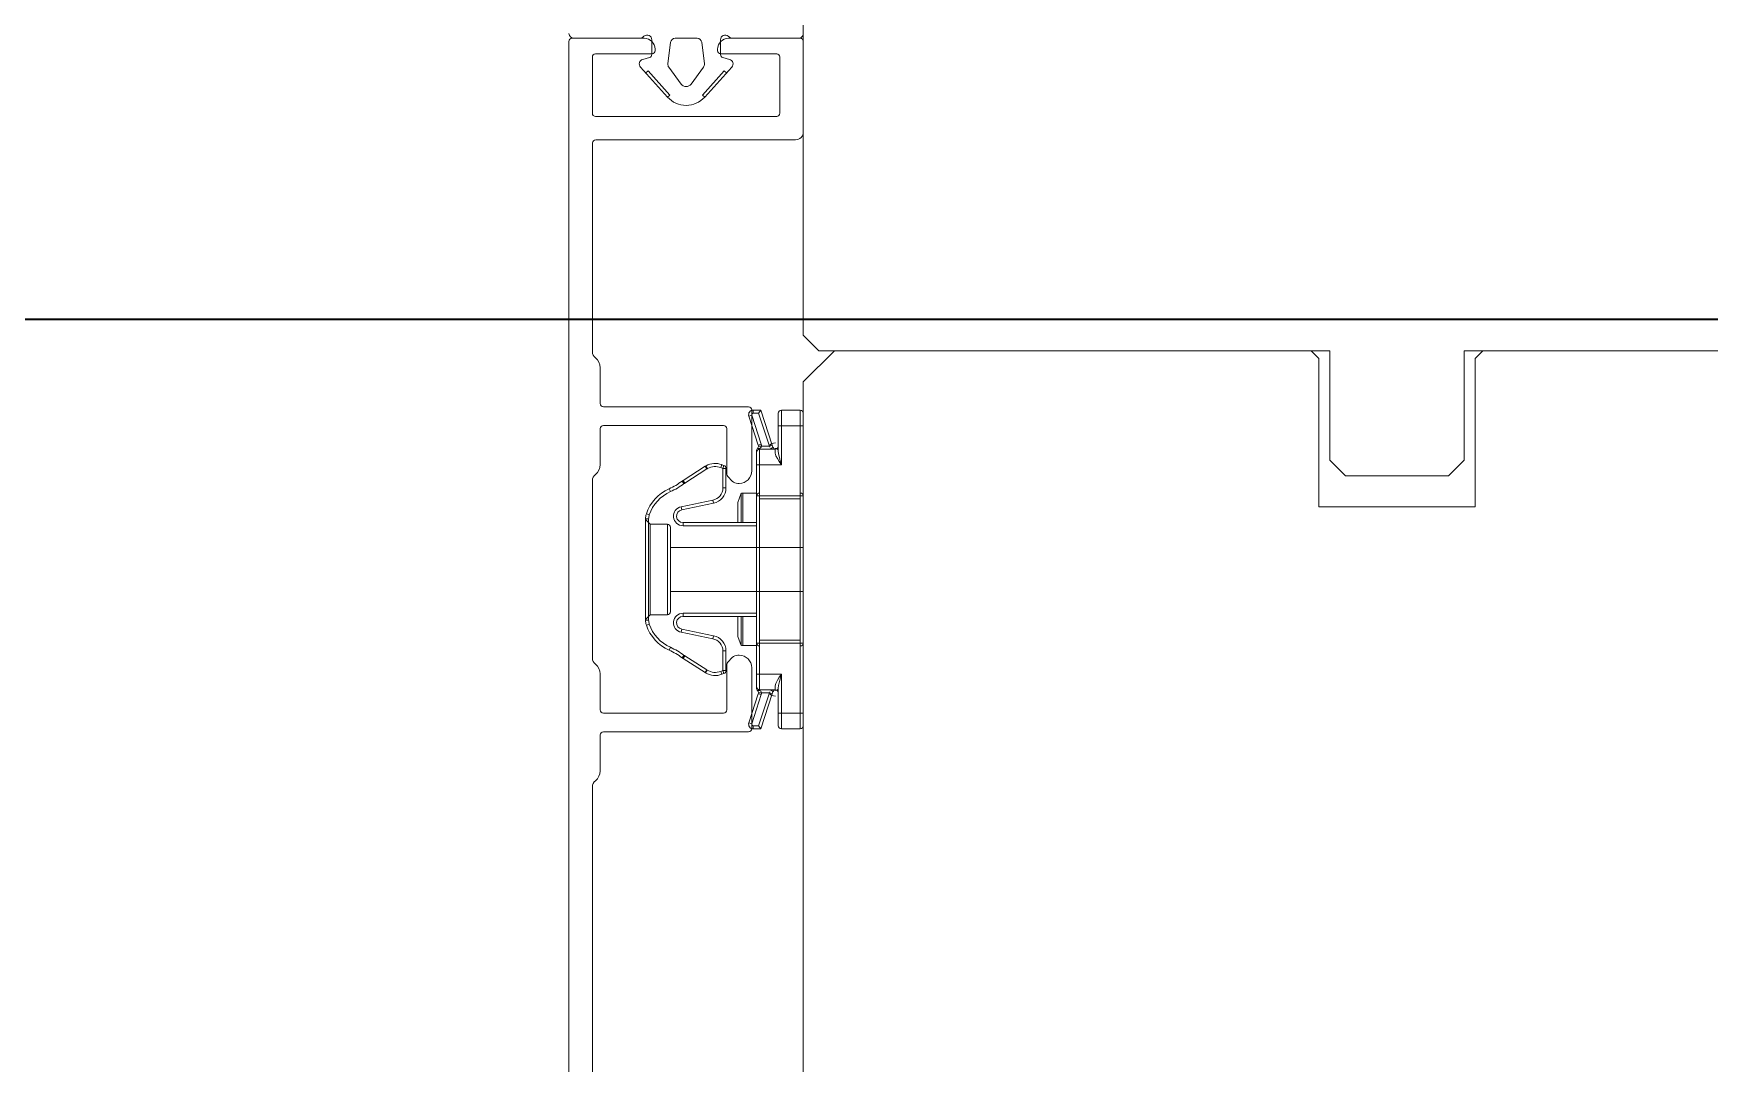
# Model space of a CAD drawing. Header units: metres. Extents: x 0.003 to 0.843, y 0.003 to 0.597.
# Drawn here: x 0.563015 to 0.56516, y 0.163045 to 0.164363 of the extents above; entities that cross this region are included whole.
import ezdxf

# ---------------------------------------------------------------- set-up
doc = ezdxf.new("R2010")
doc.units = ezdxf.units.M
doc.linetypes.add('AUSGEZOGEN', pattern=[0])
doc.linetypes.add('STRICHPUNKT', pattern=[25.4, 12.7, -6.35, 0, -6.35])
doc.layers.add('Fenster', color=7, linetype='AUSGEZOGEN', lineweight=18)
doc.layers.add('Wand Beton bewehrt', color=7, linetype='AUSGEZOGEN', lineweight=35)

msp = doc.modelspace()

# ---------------------------------------------------------------- linework, layer by layer
at = {"layer": 'Fenster', "color": 7, "linetype": 'AUSGEZOGEN', "lineweight": 13}
for p, q in [((0.5639999925543068, 0.1650973687269771), (0.5639999906061742, 0.1639773687520129)), ((0.563699987906858, 0.1624253689405578), (0.5636999912604299, 0.1643533689004131)), ((0.5637039912672975, 0.1643573688933652), (0.5637961683077706, 0.1643573687330378)), ((0.5637894082638156, 0.1643573690666245), (0.5637059912677079, 0.1643573692117207)), ((0.5638059912652108, 0.1643553690378249), (0.5638059912322824, 0.1643364383461999)), ((0.5638101682831068, 0.1643433687089996), (0.5638101682796283, 0.1643413687090443)), ((0.5638300359821352, 0.1643521002121347), (0.5638266473932263, 0.1643245027670069)), ((0.5638359912680764, 0.164357368985598), (0.5638639912673515, 0.1643573689368941)), ((0.5638733350278649, 0.1643245026858104), (0.5638699465349638, 0.1643521001427139)), ((0.5638901682778392, 0.1643413685698921), (0.5638901682813183, 0.1643433685693818)), ((0.5638939912303171, 0.164336438193132), (0.5638939912632597, 0.1643553688847565)), ((0.5639041683054747, 0.1643573685447168), (0.5639959912672768, 0.1643573683842265)), ((0.5639105742716121, 0.1643573688558682), (0.5639939912677042, 0.1643573687107719)), ((0.5639999912601963, 0.1643533683773581), (0.5639999910584331, 0.1642373683811984)), ((0.5637299912256412, 0.1643333688486542), (0.5637299911004078, 0.1642613688502634)), ((0.5638061682727601, 0.1643373687160907), (0.5637339912325091, 0.1643373688416074)), ((0.5637915327420283, 0.1643204626800644), (0.5638262126688518, 0.1642819544193177)), ((0.5638030265018087, 0.1643325746481379), (0.5637944383075468, 0.1643302734644318)), ((0.5638435323036418, 0.1642986484758576), (0.5638277585161288, 0.1643202311756573)), ((0.563856450027492, 0.1642986484533872), (0.5638722238901016, 0.1643202310983257)), ((0.5639084496649936, 0.1643204624766986), (0.5638737696042073, 0.1642819543365972)), ((0.563965991233123, 0.1643373684380931), (0.5638941682707921, 0.1643373685630232)), ((0.5638969559473483, 0.1643325744847562), (0.5639055441336047, 0.1643302732711736)), ((0.5639699911008331, 0.1642613684328421), (0.5639699912260756, 0.1643333684312247)), ((0.5637982247867581, 0.1643130318972749), (0.5638011970998739, 0.1643157087151672)), ((0.5638011970998739, 0.1643157087151672), (0.5638291849819677, 0.1642846312372094)), ((0.5638987852906097, 0.1643157085454218), (0.5638707973004036, 0.1642846311648296)), ((0.5639017575944135, 0.1643130317171899), (0.5638987852906097, 0.1643157085454218)), ((0.5638262126688518, 0.1642819544193177), (0.5638291849819677, 0.1642846312372094)), ((0.5638737696042073, 0.1642819543365972), (0.5638707973004036, 0.1642846311648296)), ((0.5637339910933612, 0.1642573688433954), (0.5639659910939651, 0.1642573684398895)), ((0.5637301680736072, 0.1642233688508273), (0.5637299905696602, 0.1639561150881482)), ((0.5639899910412633, 0.1642273683988156), (0.563734168080475, 0.1642273688437831)), ((0.5639999906061742, 0.1639773687520129), (0.5640199905709388, 0.1639573687176717)), ((0.5640399905705024, 0.1639573686828835), (0.5639999905018205, 0.1639173687533539)), ((0.5640199905709388, 0.1639573687176717), (0.5646739905563198, 0.1639573675801012)), ((0.564659990539239, 0.1639473676046765), (0.5646499905568565, 0.163957367621847)), ((0.5646739905563198, 0.1639573675801012), (0.5646739903128034, 0.163817367583231)), ((0.5648459903089587, 0.1638173672840535), (0.5648459905524751, 0.1639573672809238)), ((0.5648459905524751, 0.1639573672809238), (0.5653399905414327, 0.1639573664216582)), ((0.5648699905519388, 0.1639573672391421), (0.5648599905347683, 0.1639473672565787)), ((0.563739990533694, 0.1639356211696331), (0.5637399904534677, 0.1638896211706616)), ((0.5646599902087521, 0.1637573676089237), (0.564659990539239, 0.1639473676046765)), ((0.5648599905347683, 0.1639473672565787), (0.5648599902042815, 0.1637573672610429)), ((0.5639999905018205, 0.1639173687533539), (0.5639999882405946, 0.1626173687828732)), ((0.563743990446402, 0.1638856211637754), (0.5639299905246652, 0.1638856208401599)), ((0.5639302845769442, 0.1638735134085951), (0.563934088478491, 0.1638747504746021)), ((0.563942372189139, 0.163836344747866), (0.5639302845769442, 0.1638735134085951)), ((0.5639339905176164, 0.1638816208332961), (0.5639339903820124, 0.1638036208354747)), ((0.563934088478491, 0.1638747504746021), (0.5639461760906859, 0.163837581813873)), ((0.5639359904396731, 0.1638813690074717), (0.5639457298542535, 0.163881368990576)), ((0.5639359904396731, 0.1638813690074717), (0.5639359904327339, 0.163877369007561)), ((0.5639428244842102, 0.1638773689957057), (0.5639359904327339, 0.163877369007561)), ((0.5639457298542535, 0.163881368990576), (0.5639428244842102, 0.1638773689957057)), ((0.5639564833026148, 0.1638353689729498), (0.5639428244842102, 0.1638773689957057)), ((0.5639457298542535, 0.163881368990576), (0.563960287204162, 0.1638366060389577)), ((0.5639679904320187, 0.1638773689520495), (0.5639679904042627, 0.1638613689524064)), ((0.5639719904041733, 0.1638613689454678), (0.5639719904388683, 0.1638813689450208)), ((0.5639719904388683, 0.1638813689450208), (0.5639959904383317, 0.1638813689033864)), ((0.5639959904383317, 0.1638813689033864), (0.5639959904036367, 0.1638613689038334)), ((0.5637399903978068, 0.1638576211710793), (0.5637399903180078, 0.1638116211721077)), ((0.5638979904835257, 0.1638616208966296), (0.5637439904046564, 0.1638616211640506)), ((0.5639019903751934, 0.1637992777453337), (0.5639019904764975, 0.1638576208897794)), ((0.5639679903485574, 0.1638292574969451), (0.5639679904042627, 0.1638613689524064)), ((0.5639719904041733, 0.1638613689454678), (0.5639679904042627, 0.1638613689524064)), ((0.5639719903174357, 0.1638113689465855), (0.5639719904041733, 0.1638613689454678)), ((0.5639959904036367, 0.1638613689038334), (0.5639719904041733, 0.1638613689454678)), ((0.5639959902479144, 0.1637716025143505), (0.5639959904036367, 0.1638613689038334)), ((0.5639959904036367, 0.1638613689038334), (0.5639999904035474, 0.1638613688968945)), ((0.5639401061734046, 0.1638301810033718), (0.5639399904552758, 0.1638292545400214)), ((0.5639399903459071, 0.16382736900174), (0.5639399903491275, 0.1638292254063482)), ((0.5639399903459071, 0.16382736900174), (0.563939990318151, 0.1638113690020978)), ((0.5639404333292148, 0.1638310550467141), (0.5639401061734046, 0.1638301810033718)), ((0.5639410789827705, 0.1638319683805868), (0.5639404333292148, 0.1638310550467141)), ((0.5639420412580114, 0.1638323127883159), (0.5639410789827705, 0.1638319683805868)), ((0.5639412793183151, 0.1638321665406338), (0.5639419702790068, 0.1638330037679585)), ((0.5639419702790068, 0.1638330037679585), (0.563942375775908, 0.1638338816997998)), ((0.5639429108101234, 0.163832396330924), (0.5639420412580114, 0.1638323127883159)), ((0.563942372189139, 0.163836344747866), (0.5639461760906859, 0.163837581813873)), ((0.563942375775908, 0.1638338816997998), (0.563942547524599, 0.1638347006534469)), ((0.563942547524599, 0.1638347006534469), (0.5639425661531201, 0.163835238336008)), ((0.5639425661531201, 0.163835238336008), (0.5639465640186476, 0.1638353689901574)), ((0.5639439699836096, 0.1638323009360543), (0.5639429108101234, 0.163832396330924)), ((0.5639453722742979, 0.1638331344231415), (0.5639439903543668, 0.1638322971970156)), ((0.5639439903543668, 0.1638322971970156), (0.5639439903527566, 0.1638313689947113)), ((0.5639439903180615, 0.1638113689951584), (0.5639439903527566, 0.1638313689947113)), ((0.5639439903527566, 0.1638313689947113), (0.5639639903523096, 0.1638313689600159)), ((0.5639461832665774, 0.1638340123542794), (0.5639453722742979, 0.1638331344231415)), ((0.5639465267625386, 0.1638348313076285), (0.5639461832665774, 0.1638340123542794)), ((0.5639465640186476, 0.1638353689901574), (0.5639465267625386, 0.1638348313076285)), ((0.5639465640186476, 0.1638353689901574), (0.5639564833026148, 0.1638353689729498)), ((0.563960287204162, 0.1638366060389577), (0.5639564833026148, 0.1638353689729498)), ((0.5639572879214495, 0.1638341318989479), (0.5639564833026148, 0.1638353689729498)), ((0.563960287204162, 0.1638366060389577), (0.5639610918208506, 0.1638341318923495)), ((0.5639639903523096, 0.1638313689600159), (0.5639639903434749, 0.1638262760799803)), ((0.5639648399504738, 0.1638229255819388), (0.5639639903434749, 0.1638262760799803)), ((0.5639679903485574, 0.1638292574969451), (0.5639684151479882, 0.1638252369003262)), ((0.5638460637687074, 0.1637913529726539), (0.5638744825606783, 0.1638094576705576)), ((0.5638766317532115, 0.1638060841011225), (0.5638482129612405, 0.163787979403217)), ((0.5638744825606783, 0.1638094576705576), (0.5638766317532115, 0.1638060841011225)), ((0.5638754200287764, 0.1638100194939548), (0.5638773817276896, 0.1638065335598395)), ((0.5638956810644921, 0.1638115517304141), (0.5638942659241196, 0.1638078104235551)), ((0.5638957844817364, 0.163811512939175), (0.5638943900248127, 0.1638077638740683)), ((0.5638969902527305, 0.163806796724734), (0.5638943900248127, 0.1638077638740683)), ((0.5638957844817364, 0.163811512939175), (0.5638983847096545, 0.1638105457898406)), ((0.5638969902527305, 0.163806796724734), (0.5638983847096545, 0.1638105457898406)), ((0.5639009902526414, 0.1638067967177945), (0.5638969902527305, 0.163806796724734)), ((0.563896990209141, 0.1637816693790456), (0.5638969902527305, 0.163806796724734)), ((0.5639009902526414, 0.1638067967177945), (0.5639009902090515, 0.1637816693721066)), ((0.563939990318151, 0.1638113690020978), (0.5639439903180615, 0.1638113689951584)), ((0.5639399902491663, 0.1637716026114968), (0.563939990318151, 0.1638113690020978)), ((0.5639439903180615, 0.1638113689951584), (0.5639439902490768, 0.1637716026045578)), ((0.5639719903174357, 0.1638113689465855), (0.5639439903180615, 0.1638113689951584)), ((0.5639667921506308, 0.1638192053084736), (0.5639648399504738, 0.1638229255819388)), ((0.5639690579576739, 0.1638156520243856), (0.5639667921506308, 0.1638192053084736)), ((0.5639684151479882, 0.1638252369003262), (0.5639693912435493, 0.1638207725745388)), ((0.5639719903174357, 0.1638113689465855), (0.5639690579576739, 0.1638156520243856)), ((0.5639693912435493, 0.1638207725745388), (0.5639705241427561, 0.1638165086363852)), ((0.5639705241427561, 0.1638165086363852), (0.5639719903174357, 0.1638113689465855)), ((0.5646739903128034, 0.163817367583231), (0.5646939902775684, 0.1637973675488898)), ((0.5648259902746176, 0.1637973673192883), (0.5648459903089587, 0.1638173672840535)), ((0.56372999028268, 0.1637911272883817), (0.5637299898887767, 0.1635641150965198)), ((0.5638447290909572, 0.1637904243258686), (0.5638471452190404, 0.16378723648579)), ((0.5638460637687074, 0.1637913529726539), (0.5638482129612405, 0.163787979403217)), ((0.5639090614277068, 0.1637905498112005), (0.5639031619431366, 0.1637964493162391)), ((0.5639179903546139, 0.1637876208635886), (0.5639161324902796, 0.1637876208668118)), ((0.5646939902775684, 0.1637973675488898), (0.5648259902746176, 0.1637973673192883)), ((0.5638282234299112, 0.1637806610837752), (0.5638298535741351, 0.1637770083274059)), ((0.5638435380016491, 0.1637577219576747), (0.5638841800691792, 0.163765990606345)), ((0.5638849775340995, 0.1637620709062299), (0.5638443354665692, 0.1637538022575605)), ((0.5638849775340995, 0.1637620709062299), (0.5638841800691792, 0.163765990606345)), ((0.5639009902090515, 0.1637816693721066), (0.563896990209141, 0.1637816693790456)), ((0.5639159902339402, 0.163762516390862), (0.5639159901903155, 0.1637373687585764)), ((0.5639161108498827, 0.1637632004309244), (0.5639203578980824, 0.1637748690369709)), ((0.5639161108050712, 0.1637373687583668), (0.5639161108498827, 0.1637632004309244)), ((0.5639206068683803, 0.1637748690365388), (0.5639203578980824, 0.1637748690369709)), ((0.5639206068683803, 0.1637748690365388), (0.5639206068033269, 0.1637373687505675)), ((0.5639210571121975, 0.1637748690357576), (0.5639207789755523, 0.1637748690362401)), ((0.5639215901393279, 0.1637748690348327), (0.5639210571121975, 0.1637748690357576)), ((0.5639221196746028, 0.1637748690339145), (0.5639215901393279, 0.1637748690348327)), ((0.5639224861885263, 0.1637373687473073), (0.5639224862535799, 0.1637748690332788)), ((0.5639399902548325, 0.1637748690029135), (0.5639224862535799, 0.1637748690332788)), ((0.5639399902491663, 0.1637716026114968), (0.5639439902490768, 0.1637716026045578)), ((0.563939989922222, 0.1635831351118796), (0.5639399902491663, 0.1637716026114968)), ((0.5639439902427894, 0.163767978229565), (0.5639439902490768, 0.1637716026045578)), ((0.5639439902490768, 0.1637716026045578), (0.5639959902479144, 0.1637716025143505)), ((0.5639439902427894, 0.163767978229565), (0.5639439899284198, 0.1635867594799334)), ((0.5639959902416272, 0.1637679781393577), (0.5639439902427894, 0.163767978229565)), ((0.5639959902416272, 0.1637679781393577), (0.5639959902479144, 0.1637716025143505)), ((0.563999990247825, 0.1637716025074115), (0.5639959902479144, 0.1637716025143505)), ((0.5639959899272576, 0.1635867593897261), (0.5639959902416272, 0.1637679781393577)), ((0.5637979899764961, 0.1636125920071595), (0.5637979902012396, 0.16374214571214)), ((0.5637979902012396, 0.16374214571214), (0.5638019902011502, 0.1637421457052006)), ((0.5638039901893492, 0.16373536876634), (0.5637979901998914, 0.1637413687766143)), ((0.5637990253912984, 0.1637484967390079), (0.5638028183531975, 0.1637472265266957)), ((0.5638019902011502, 0.1637421457052006), (0.5638019899764065, 0.1636125920002201)), ((0.5638443354665692, 0.1637538022575605), (0.5638435380016491, 0.1637577219576747)), ((0.5648599902042815, 0.1637573672610429), (0.5646599902087521, 0.1637573676089237)), ((0.5638039901893492, 0.16373536876634), (0.5638039899881179, 0.1636193687689329)), ((0.5638259901888572, 0.1637353687281753), (0.5638039901893492, 0.16373536876634)), ((0.563825989987626, 0.1636193687307682), (0.5638259901888572, 0.1637353687281753)), ((0.5638299901818289, 0.1637313687213255), (0.5638299899944754, 0.1636233687237396)), ((0.5638459901918802, 0.1637373688800085), (0.5639399901897788, 0.163737368716942)), ((0.5638459901918802, 0.1637373688800085), (0.5638459901849409, 0.1637333688800982)), ((0.5639399901828398, 0.1637333687170313), (0.5638459901849409, 0.1637333688800982)), ((0.5639999901329253, 0.1637053684269991), (0.5638299901367254, 0.1637053687219069)), ((0.563999990035779, 0.163649368428251), (0.563829990039579, 0.1636493687231582)), ((0.5638039899881179, 0.1636193687689329), (0.5637979899778436, 0.1636133687794755)), ((0.5637979899764961, 0.1636125920071595), (0.5638019899764065, 0.1636125920002201)), ((0.563825989987626, 0.1636193687307682), (0.5638039899881179, 0.1636193687689329)), ((0.5638459899837104, 0.1636173691695008), (0.5638459899906492, 0.1636213691694111)), ((0.5638459899906492, 0.1636213691694111), (0.5639399899885481, 0.1636213690063446)), ((0.5639399899816093, 0.1636173690064338), (0.5638459899837104, 0.1636173691695008)), ((0.5639159899821458, 0.1636173690480683), (0.5639159899385211, 0.1635922217025914)), ((0.5639161105520902, 0.1635915376621106), (0.5639161105969014, 0.1636173690478591)), ((0.563920606595157, 0.1636173690400592), (0.5639206065301036, 0.1635798690408974)), ((0.5639224859153035, 0.1635798690376374), (0.5639224859803565, 0.1636173690367992)), ((0.5637990252595726, 0.1636062406331499), (0.5638028182028677, 0.1636075109010131)), ((0.5638443332830889, 0.1636009167474186), (0.5638435358045697, 0.163596997050071)), ((0.5638841797616722, 0.1635887278701148), (0.5638435358045697, 0.163596997050071)), ((0.5638443332830889, 0.1636009167474186), (0.5638849772401918, 0.1635926475674624)), ((0.5638849772401918, 0.1635926475674624), (0.5638841797616722, 0.1635887278701148)), ((0.5639161105520902, 0.1635915376621106), (0.5639203575598059, 0.1635798690413295)), ((0.5638282229524846, 0.1635740770805083), (0.5638298531037123, 0.1635777298337517)), ((0.5638969898036806, 0.1635479413110125), (0.5638969898472365, 0.1635730490529695)), ((0.5639009898471469, 0.1635730490460297), (0.5638969898472365, 0.1635730490529695)), ((0.5639009898471469, 0.1635730490460297), (0.5639009898035914, 0.1635479413040735)), ((0.5639203575598059, 0.1635798690413295), (0.5639206065301036, 0.1635798690408974)), ((0.5639207786372756, 0.1635798690405987), (0.5639210567739209, 0.1635798690401162)), ((0.5639210567739209, 0.1635798690401162), (0.5639215898010511, 0.1635798690391921)), ((0.5639215898010511, 0.1635798690391921), (0.5639221193363262, 0.1635798690382735)), ((0.5639399899165557, 0.163579869007272), (0.5639224859153035, 0.1635798690376374)), ((0.563939989922222, 0.1635831351118796), (0.5639439899221326, 0.1635831351049406)), ((0.5639399898532375, 0.1635433690080882), (0.563939989922222, 0.1635831351118796)), ((0.5639439899221326, 0.1635831351049406), (0.5639439899284198, 0.1635867594799334)), ((0.5639439899284198, 0.1635867594799334), (0.5639959899272576, 0.1635867593897261)), ((0.5639439899221326, 0.1635831351049406), (0.5639439898531481, 0.1635433690011492)), ((0.56399598992097, 0.1635831350147333), (0.5639439899221326, 0.1635831351049406)), ((0.56399598992097, 0.1635831350147333), (0.5639959899272576, 0.1635867593897261)), ((0.56399598992097, 0.1635831350147333), (0.5639999899208806, 0.1635831350077943)), ((0.5639959897652481, 0.1634933689120594), (0.56399598992097, 0.1635831350147333)), ((0.5638447700354899, 0.1635642823777116), (0.5638471881430515, 0.1635674687165365)), ((0.5638461145521084, 0.1635633462619381), (0.5638482637563461, 0.163566719823918)), ((0.5638743695723126, 0.1635453457599388), (0.5638461145521084, 0.1635633462619381)), ((0.5638482637563461, 0.163566719823918), (0.5638765187765502, 0.1635487193219183)), ((0.5638743695723126, 0.1635453457599388), (0.5638765187765502, 0.1635487193219183)), ((0.5638747443880467, 0.1635451127488168), (0.5638768186291374, 0.1635485329130207)), ((0.563894387842498, 0.1635469730905753), (0.5638969898036806, 0.1635479413110125)), ((0.5638983848003002, 0.1635441924466886), (0.5638969898036806, 0.1635479413110125)), ((0.5638969898036806, 0.1635479413110125), (0.5639009898035914, 0.1635479413040735)), ((0.563901989850312, 0.1634976208967661), (0.5639019899519725, 0.1635559640412121)), ((0.5639031615297552, 0.1635587924662314), (0.5639090610348485, 0.1635646919507463)), ((0.5639161321076108, 0.1635676208705368), (0.5639179899719452, 0.1635676208672967)), ((0.5639339899436825, 0.1635516208397489), (0.5639339898079393, 0.1634736208419272)), ((0.563739989851848, 0.1635436211780057), (0.563739989771621, 0.163497621179034)), ((0.5638956814642035, 0.1635431861907278), (0.5638942661926016, 0.1635469274479465)), ((0.5638957828391171, 0.1635432242262514), (0.563894387842498, 0.1635469730905753)), ((0.5638983848003002, 0.1635441924466886), (0.5638957828391171, 0.1635432242262514)), ((0.5639399898532375, 0.1635433690080882), (0.5639439898531481, 0.1635433690011492)), ((0.5639399898532375, 0.1635433690080882), (0.5639399898254814, 0.1635273690084455)), ((0.5639399898222612, 0.1635255126038374), (0.5639399898254814, 0.1635273690084455)), ((0.5639439898184531, 0.1635233690015963), (0.5639439898531481, 0.1635433690011492)), ((0.5639439898531481, 0.1635433690011492), (0.5639719898525221, 0.1635433689525762)), ((0.5639639898268407, 0.1635284618469373), (0.5639646768264213, 0.1635314173925931)), ((0.5639639898268407, 0.1635284618469373), (0.563963989818006, 0.1635233689669013)), ((0.5639646768264213, 0.1635314173925931), (0.5639667933194374, 0.1635355353867208)), ((0.5639667933194374, 0.1635355353867208), (0.563969279303655, 0.1635394170836157)), ((0.5639683333249584, 0.163529027071716), (0.5639679898215793, 0.1635254804160951)), ((0.5639693915764672, 0.1635339686672397), (0.5639683333249584, 0.163529027071716)), ((0.563969279303655, 0.1635394170836157), (0.5639719898525221, 0.1635433689525762)), ((0.5639706345732898, 0.1635386267065319), (0.5639693915764672, 0.1635339686672397)), ((0.5639719898525221, 0.1635433689525762), (0.5639706345732898, 0.1635386267065319)), ((0.5639719897657846, 0.1634933689536938), (0.5639719898525221, 0.1635433689525762)), ((0.5639302838964203, 0.1634812246352649), (0.5639423716375719, 0.1635183932540563)), ((0.563946175534827, 0.1635171561748512), (0.5639340877936753, 0.1634799875560602)), ((0.5639399899283083, 0.1635254834701642), (0.5639400398968669, 0.1635248816536587)), ((0.5639400398968669, 0.1635248816536587), (0.5639403926201805, 0.1635237632721378)), ((0.5639403926201805, 0.1635237632721378), (0.5639410784463873, 0.1635227696258221)), ((0.5639412787812443, 0.1635225714650797), (0.5639410784463873, 0.1635227696258217)), ((0.5639410784463873, 0.1635227696258217), (0.5639420407165787, 0.1635224252155158)), ((0.5639415889775912, 0.1635222518070105), (0.5639412787812461, 0.1635225714650778)), ((0.5639420089332638, 0.1635216694974007), (0.5639415889775912, 0.1635222518070105)), ((0.5639423750567245, 0.1635208568490825), (0.5639420089332638, 0.1635216694974007)), ((0.5639420407165787, 0.1635224252155158), (0.5639429102482759, 0.1635223416692507)), ((0.563946175534827, 0.1635171561748512), (0.5639423716375719, 0.1635183932540563)), ((0.563942546957353, 0.1635200375568684), (0.5639423750567245, 0.1635208568490825)), ((0.5639425656053915, 0.1635194996652408), (0.563942546957353, 0.1635200375568684)), ((0.563946563470466, 0.1635193689972212), (0.5639425656053915, 0.1635194996652408)), ((0.5639428237903095, 0.1634773690046468), (0.5639564827544336, 0.1635193689800135)), ((0.5639429102482759, 0.1635223416692507), (0.5639439694450967, 0.1635224370601468)), ((0.563963989818006, 0.1635233689669013), (0.5639439898184531, 0.1635233690015963)), ((0.5639439898184531, 0.1635233690015963), (0.5639439898168428, 0.1635224407992919)), ((0.5639439898168428, 0.1635224407992919), (0.563944610210091, 0.1635221211406847)), ((0.563944610210091, 0.1635221211406847), (0.5639454501224463, 0.1635215388303464)), ((0.5639454501224463, 0.1635215388303464), (0.5639461823707773, 0.1635207261813935)), ((0.5639602866516884, 0.1635181319008084), (0.5639457291464745, 0.1634733689996966)), ((0.5639461823707773, 0.1635207261813935), (0.5639465261734559, 0.163519906888881)), ((0.5639465261734559, 0.163519906888881), (0.563946563470466, 0.1635193689972212)), ((0.5639564827544336, 0.1635193689800135), (0.563946563470466, 0.1635193689972212)), ((0.5639564827544336, 0.1635193689800135), (0.5639572873775602, 0.1635206060512242)), ((0.5639602866516884, 0.1635181319008084), (0.5639564827544336, 0.1635193689800135)), ((0.5639610912769608, 0.1635206060446249), (0.5639602866516884, 0.1635181319008084)), ((0.5639679897658739, 0.1634933689606328), (0.5639679898215793, 0.1635254804160951)), ((0.5637439897645554, 0.163493621172147), (0.563897989843425, 0.163493620903832)), ((0.5639719897657846, 0.1634933689536938), (0.5639679897658739, 0.1634933689606328)), ((0.5639679897658739, 0.1634933689606328), (0.5639679897381178, 0.1634773689609902)), ((0.5639719897657846, 0.1634933689536938), (0.5639959897652481, 0.1634933689120594)), ((0.5639719897310896, 0.1634733689541409), (0.5639719897657846, 0.1634933689536938)), ((0.5639959897652481, 0.1634933689120594), (0.5639999897651589, 0.1634933689051205)), ((0.5639959897652481, 0.1634933689120594), (0.5639959897305529, 0.1634733689125065)), ((0.5637399897159603, 0.1634656211794513), (0.5637399896361617, 0.1634196211804797)), ((0.5639299898010728, 0.1634696208489795), (0.5637439897228098, 0.1634696211724231)), ((0.5639302838964203, 0.1634812246352649), (0.5639340877936753, 0.1634799875560602)), ((0.563935989731894, 0.1634733690165918), (0.5639359897388333, 0.1634773690165025)), ((0.5639359897388333, 0.1634773690165025), (0.5639428237903095, 0.1634773690046468)), ((0.5639457291464745, 0.1634733689996966), (0.563935989731894, 0.1634733690165918)), ((0.5639457291464745, 0.1634733689996966), (0.5639428237903095, 0.1634773690046468)), ((0.5639959897305529, 0.1634733689125065), (0.5639719897310896, 0.1634733689541409)), ((0.5637299896008334, 0.1633991272967533), (0.5637299883288686, 0.1626678627858933))]:
    msp.add_line(p, q, dxfattribs=at)
for centre, radius, start, end in [((0.5637059912781444, 0.1643633692115863), 5.999999865889547e-06, 179.9999003422677, 269.9999003394372), ((0.5639939912781408, 0.1643633687106375), 5.999999865889547e-06, 269.999900338377, 9.966138939567454e-05), ((0.56370399126034, 0.1643533688934544), 3.999999910534824e-06, 89.99990034208766, 179.9999003386106), ((0.5637894082812098, 0.1643673690664004), 9.999999776482578e-06, 269.9999003392251, 311.4095224495993), ((0.5637999912653449, 0.1643553690482608), 5.999999865889547e-06, 9.9657732298288e-05, 131.4095224495266), ((0.5637961682834198, 0.1643433687333503), 1.399999968705379e-05, 9.9657732298288e-05, 89.99990034322357), ((0.5638061682797177, 0.1643413687160013), 3.999999910607584e-06, 269.9999003420876, 9.966138939567454e-05), ((0.56383599125764, 0.1643513689857313), 5.999999865889547e-06, 89.99990033837702, 172.9999003396011), ((0.5638639912569151, 0.1643513689370288), 5.999999865889547e-06, 6.999900339304494, 89.99990033837702), ((0.5639041682810052, 0.1643433685450286), 1.399999968716292e-05, 89.99989985705307, 179.9999003386106), ((0.5638941682777497, 0.1643413685629338), 3.999999910571204e-06, 179.9999003386106, 269.9999003373168), ((0.5638999912631255, 0.1643553688743208), 5.999999865889547e-06, 48.59027822932205, 179.9999003422677), ((0.5639105742890063, 0.1643673688556445), 9.999999776482578e-06, 228.5902782299419, 269.9999003392251), ((0.5639959912602855, 0.1643533683843156), 3.999999910553015e-06, 9.966138939567454e-05, 89.99989985705307), ((0.563733991225552, 0.1643333688416964), 3.999999910607584e-06, 89.99990034208766, 179.9999003386106), ((0.5637959912117019, 0.1643244779069022), 5.999999865889547e-06, 104.9999003390578, 222.0056964569513), ((0.5638019912323718, 0.1643364383531574), 3.999999910593032e-06, 284.9999003394326, 9.966138939567454e-05), ((0.563832602668731, 0.1643237715406039), 5.999999865889547e-06, 172.9999003396011, 216.1613255449737), ((0.563867379749816, 0.1643237714801243), 5.999999865889547e-06, 323.8384751245925, 6.999900339170557), ((0.5638979912302261, 0.1643364381861742), 3.999999910593032e-06, 179.9999003386106, 254.9999003401851), ((0.5639039912092878, 0.1643244777190471), 5.999999865889547e-06, 317.9941042229016, 74.99990033967312), ((0.5639659912261654, 0.1643333684381822), 3.999999910598488e-06, 9.96687031878831e-05, 89.99990033572655), ((0.5638499911737781, 0.1643033689624525), 7.999999821186066e-06, 216.1613255441382, 323.8384751249588), ((0.5638499911737781, 0.1643033689624525), 3.199999928474426e-05, 222.0056964562713, 317.9941042229013), ((0.5637339911003185, 0.1642613688433057), 3.999999910607584e-06, 179.9999003386106, 269.9999003420876), ((0.5639659911009226, 0.1642613684397997), 3.999999910607584e-06, 269.9999003420876, 9.966138939567454e-05), ((0.5639899910586568, 0.1642373683985915), 9.99999977651896e-06, 269.9999003430418, 9.9657732298288e-05), ((0.5637341680735176, 0.1642233688438722), 3.999999910589394e-06, 89.99990034367795, 179.9999003715293), ((0.5637399905694367, 0.1639561150707072), 9.9999997764894e-06, 179.9999000756513, 232.0200276279955), ((0.563723990534052, 0.1639356211975386), 1.599999964234592e-05, 9.99279960037514e-05, 52.02002762787316), ((0.5637439904533782, 0.1638896211636856), 3.999999910534824e-06, 179.999900072004, 269.9999000717405), ((0.5639359904292646, 0.1638753690076059), 5.999999865889513e-06, 89.9999006066038, 198.0150324712444), ((0.5639299905177056, 0.163881620840249), 3.999999910625773e-06, 9.959188158145533e-05, 89.99990031346267), ((0.5639359904292646, 0.1638753690076059), 1.999999955296562e-06, 89.99990060766399, 198.0150324700087), ((0.5639719904319292, 0.1638773689451095), 3.999999910593029e-06, 89.99990060607371, 179.9999003386106), ((0.5639959904313927, 0.163877368903476), 3.999999910593041e-06, 9.966138939567454e-05, 89.99990060607371), ((0.5637439903977169, 0.1638576211641402), 3.999999910534824e-06, 89.99990060607371, 179.9999006095993), ((0.5638979904765865, 0.1638576208967188), 3.999999910607584e-06, 9.939773446445252e-05, 89.99990060766399), ((0.5639439903458177, 0.1638273689948005), 3.999999910593035e-06, 89.99990060607371, 179.9999003386106), ((0.5639385682875921, 0.163835107681858), 3.999999910594158e-06, 1.871815819007591, 18.01503247087862), ((0.5639385682875921, 0.163835107681858), 7.999999821184563e-06, 1.871815818981495, 18.01503247155947), ((0.5639648957223974, 0.1638353689583559), 3.999999910595403e-06, 198.0150324713704, 263.5017930798737), ((0.5639639903592488, 0.1638353689599266), 3.999999910592947e-06, 269.9999006060737, 9.966138939567454e-05), ((0.5637239903183658, 0.1638116211998635), 1.599999964235303e-05, 307.9797730514391, 9.939773446445252e-05), ((0.5638852285233438, 0.163792589823377), 1.999999955301923e-05, 119.3685022801973, 122.49990060599), ((0.5638871902222571, 0.1637891038892617), 2.399999946355824e-05, 69.28099560721705, 119.3685022807236), ((0.5638852285233434, 0.163792589823377), 1.599999964238309e-05, 119.3685022806423, 122.4999006057294), ((0.5638871902222571, 0.1637891038892617), 1.999999955296553e-05, 69.28099560732089, 119.3685022805915), ((0.563902756766352, 0.1638302582647011), 2.399999945733189e-05, 249.2809956072757, 249.5974208319172), ((0.5639027567663546, 0.1638302582647075), 1.999999955350347e-05, 249.2809956075579, 249.5974208319464), ((0.5638969902527309, 0.1638067967247334), 3.999999910593028e-06, 9.966138939567454e-05, 69.59742083044222), ((0.5637399902824561, 0.1637911272710339), 9.999999776487171e-06, 127.9797730511822, 179.9999006059324), ((0.5637939904012124, 0.1638573689675335), 8.399999812245442e-05, 294.0501479555991, 307.159219920897), ((0.5637939904012124, 0.1638573689675335), 8.79999980330493e-05, 294.0501479555687, 307.1592199208205), ((0.5638568097313725, 0.1637744851254724), 1.999999955300754e-05, 122.4999006060754, 127.1592199207823), ((0.5638568097313725, 0.1637744851254724), 1.599999964240432e-05, 122.4999006057294, 127.1592199205409), ((0.5639059903751062, 0.1637992777383951), 3.999999912807131e-06, 179.9999006095993, 224.9999006074927), ((0.5639161325076271, 0.1637976208665881), 9.999999776555339e-06, 224.9999006061433, 269.9999006057556), ((0.5639179903823699, 0.1638036208632306), 1.599999964235758e-05, 269.9999006060737, 9.939773446445252e-05), ((0.5638502303769322, 0.1637313488727872), 5.399999879300607e-05, 114.0501479555581, 161.4849897779939), ((0.5638502303769322, 0.1637313488727872), 4.999999888241291e-05, 114.0501479556987, 161.4849897780157), ((0.5638809902094984, 0.1637816694068015), 1.599999964237213e-05, 281.4999006062654, 9.966138939567454e-05), ((0.5638809902094984, 0.1637816694068015), 1.999999955296527e-05, 281.4999006061215, 9.966138939567454e-05), ((0.5639179902338952, 0.1637625163873922), 1.999999955296516e-06, 159.9999006055481, 179.9999003386106), ((0.5638179902007924, 0.1637421456774449), 1.999999955296207e-05, 161.4849897780007, 179.9999003386106), ((0.5638179902007924, 0.1637421456774449), 1.599999964237221e-05, 161.4849897781326, 179.9999003386106), ((0.5638459902062783, 0.1637456688798233), 1.229999972507359e-05, 101.4999006062135, 269.9999006058539), ((0.5638459902062783, 0.1637456688798233), 8.299999814480549e-06, 101.4999006058225, 269.999900605748), ((0.5638259901819183, 0.1637313687282644), 3.999999910593033e-06, 9.966138939567454e-05, 89.99990060766399), ((0.563817989976049, 0.1636125919724641), 1.999999955296809e-05, 179.9999003386106, 198.5158493555377), ((0.563817989976049, 0.1636125919724641), 1.599999964237283e-05, 179.9999003386106, 198.5158493554996), ((0.563825989994565, 0.1636233687306784), 3.999999910593033e-06, 269.9999006060737, 9.966138939567454e-05), ((0.5638459899692951, 0.1636090595479685), 1.230962144203016e-05, 89.99990060603068, 258.499900606135), ((0.5638459899692951, 0.1636090595479685), 8.309621531437145e-06, 89.99990060600997, 258.4999006062661), ((0.563850229994059, 0.1636233892492982), 5.399999879300605e-05, 198.5158493555766, 245.9497421826273), ((0.563850229994059, 0.1636233892492982), 4.9999998882413e-05, 198.5158493555778, 245.9497421825632), ((0.5638809898475942, 0.163573049080725), 1.999999955296699e-05, 9.966138939567454e-05, 78.49990060594178), ((0.5639179899384763, 0.163592221699122), 1.999999955296516e-06, 179.9999003386106, 199.9999006050131), ((0.5637939897767025, 0.1634973692623898), 8.399999812245343e-05, 52.80519408544475, 65.94974218262128), ((0.5637939897767025, 0.1634973692623898), 8.799999803304749e-05, 52.80519408544516, 65.94974218265799), ((0.5638809898475942, 0.163573049080725), 1.599999964237398e-05, 9.966138939567454e-05, 78.49990060594178), ((0.5637399898880718, 0.1635641150780916), 9.999999294884735e-06, 179.9998944216453, 232.0200219735989), ((0.5637239898522054, 0.1635436212059102), 1.599999964234592e-05, 9.99279960037514e-05, 52.02002762781198), ((0.5638568605732966, 0.163580214071836), 1.999999955298316e-05, 232.8051940856463, 237.4999006063429), ((0.5638568605732966, 0.163580214071836), 1.599999964234914e-05, 232.8051940856343, 237.4999006061554), ((0.5638851155935006, 0.1635622135698363), 1.599999964230521e-05, 237.4999006060485, 238.7642723263848), ((0.5638871898345916, 0.1635656337340401), 1.999999955296506e-05, 238.7642723266342, 290.7210141034949), ((0.5638969898036806, 0.1635479413110114), 3.999999910593046e-06, 290.4108273884204, 9.966138939567454e-05), ((0.5639059899518853, 0.1635559640342353), 3.999999912818792e-06, 134.9999000711082, 179.999900072004), ((0.5639161320901702, 0.1635576208707598), 9.999999776554205e-06, 89.99990007333079, 134.9999000727949), ((0.5639179899440404, 0.1635516208676544), 1.599999964235758e-05, 9.99279960037514e-05, 89.99990007293323), ((0.5638851155935006, 0.1635622135698359), 1.999999955287125e-05, 237.4999006059037, 238.7642723262385), ((0.5638871898345916, 0.1635656337340401), 2.399999946355814e-05, 238.7642723262784, 290.72101410358), ((0.563902757822214, 0.1635244799046322), 2.399999946458374e-05, 110.410827387837, 110.7210141037979), ((0.5639027578222152, 0.16352447990463), 1.99999995566532e-05, 110.4108273882332, 110.7210141038736), ((0.5639439898253921, 0.1635273690015064), 3.999999910593013e-06, 179.9999003386106, 269.9999006060737), ((0.5639385677403174, 0.1635196303332609), 3.999999910594087e-06, 341.9847687408615, 358.1279853936164), ((0.5639385677403174, 0.1635196303332609), 7.999999821185646e-06, 341.9847687408615, 358.1279853932188), ((0.5639648951742159, 0.1635193689654197), 3.999999910595403e-06, 96.49800813375796, 161.9847687413533), ((0.5639639898110671, 0.1635193689669903), 3.999999910593063e-06, 9.966138939567454e-05, 89.99990060607371), ((0.5637439897715317, 0.1634976211720573), 3.999999910534824e-06, 179.999900072004, 269.9999000717405), ((0.5638979898504014, 0.1634976209037427), 3.999999910607584e-06, 269.9999000717405, 9.99279960037514e-05), ((0.5637439897158707, 0.1634656211725123), 3.999999910534824e-06, 89.99990060607371, 179.9999006095993), ((0.5639359897423029, 0.1634793690164573), 5.999999865889542e-06, 161.9847687410254, 269.9999006055436), ((0.5639299898080288, 0.1634736208488902), 3.999999910618952e-06, 269.9999003643515, 9.973084876615619e-05), ((0.5639359897423029, 0.1634793690164573), 1.999999955296531e-06, 161.9847687413533, 269.9999006044834), ((0.5639719897380286, 0.1634773689540511), 3.999999910593041e-06, 179.9999003386106, 269.9999006060737), ((0.5639959897374922, 0.1634773689124171), 3.999999910593038e-06, 269.9999006060737, 9.966138939567454e-05), ((0.5637239896365192, 0.1634196212082351), 1.599999964236781e-05, 307.9797730510646, 9.939773446445252e-05), ((0.5637399896006099, 0.1633991272794055), 9.999999776602246e-06, 127.9797730515858, 179.9999006059324)]:
    msp.add_arc(centre, radius, start, end, dxfattribs=at)
for centre, major_axis, ratio, start_param, end_param in [((0.5639648957223974, 0.1638353689583559), (-7.99999982117515e-06, 1.391523468089163e-11), 0.4999999999999262, 4.787907672100282, 5.968761940949822), ((0.5639572879193033, 0.1638328948263415), (3.803901546868715e-06, 1.237066007322867e-06), 0.2954608359358151, 4.808182212274344, 6.283185307179894), ((0.5639639903486466, 0.1638292575038831), (3.999999910586975e-06, -6.957617339158272e-12), 0.7453559925013852, 0, 1.570796326789837), ((0.5639439902490768, 0.1637716026045577), (-3.999999910587004e-06, 6.957617340444821e-12), 0.9060937684146011, 4.712388980384429, 6.283185307179589), ((0.5639959902479144, 0.1637716025143504), (3.999999910587042e-06, -6.95761733915839e-12), 0.9060937684145925, 2.282271051508485e-22, 1.570796326794639), ((0.5639439899221322, 0.16358313510494), (-3.999999910587006e-06, 6.957617340444826e-12), 0.9060937684145998, 0, 1.570796326794887), ((0.56399598992097, 0.1635831350147332), (3.999999910587006e-06, -6.957617339158328e-12), 0.9060937684145999, 4.712388980384695, 6.283185307179292), ((0.5639648951742159, 0.1635193689654197), (-7.99999982117515e-06, 1.391523468089163e-11), 0.4999999999999262, 0.3144233662297431, 1.495277635079303), ((0.5639572873797061, 0.1635218431238299), (3.803897254840439e-06, -1.237079204966864e-06), 0.2954608359358439, 0, 1.475003094905232), ((0.5639639898216691, 0.1635254804230339), (3.999999910586927e-06, -6.957617339158191e-12), 0.7453559924999997, 4.712388980384273, 6.283185307179274)]:
    msp.add_ellipse(centre, major_axis=major_axis, ratio=ratio, start_param=start_param, end_param=end_param, dxfattribs=at)
at = {"layer": 'Wand Beton bewehrt', "color": 180, "linetype": 'STRICHPUNKT', "lineweight": 35}
msp.add_line((0.5667599873989828, 0.1639973633864183), (0.5008599888719623, 0.1639973633864183), dxfattribs=at)

doc.saveas('drawing.dxf')
